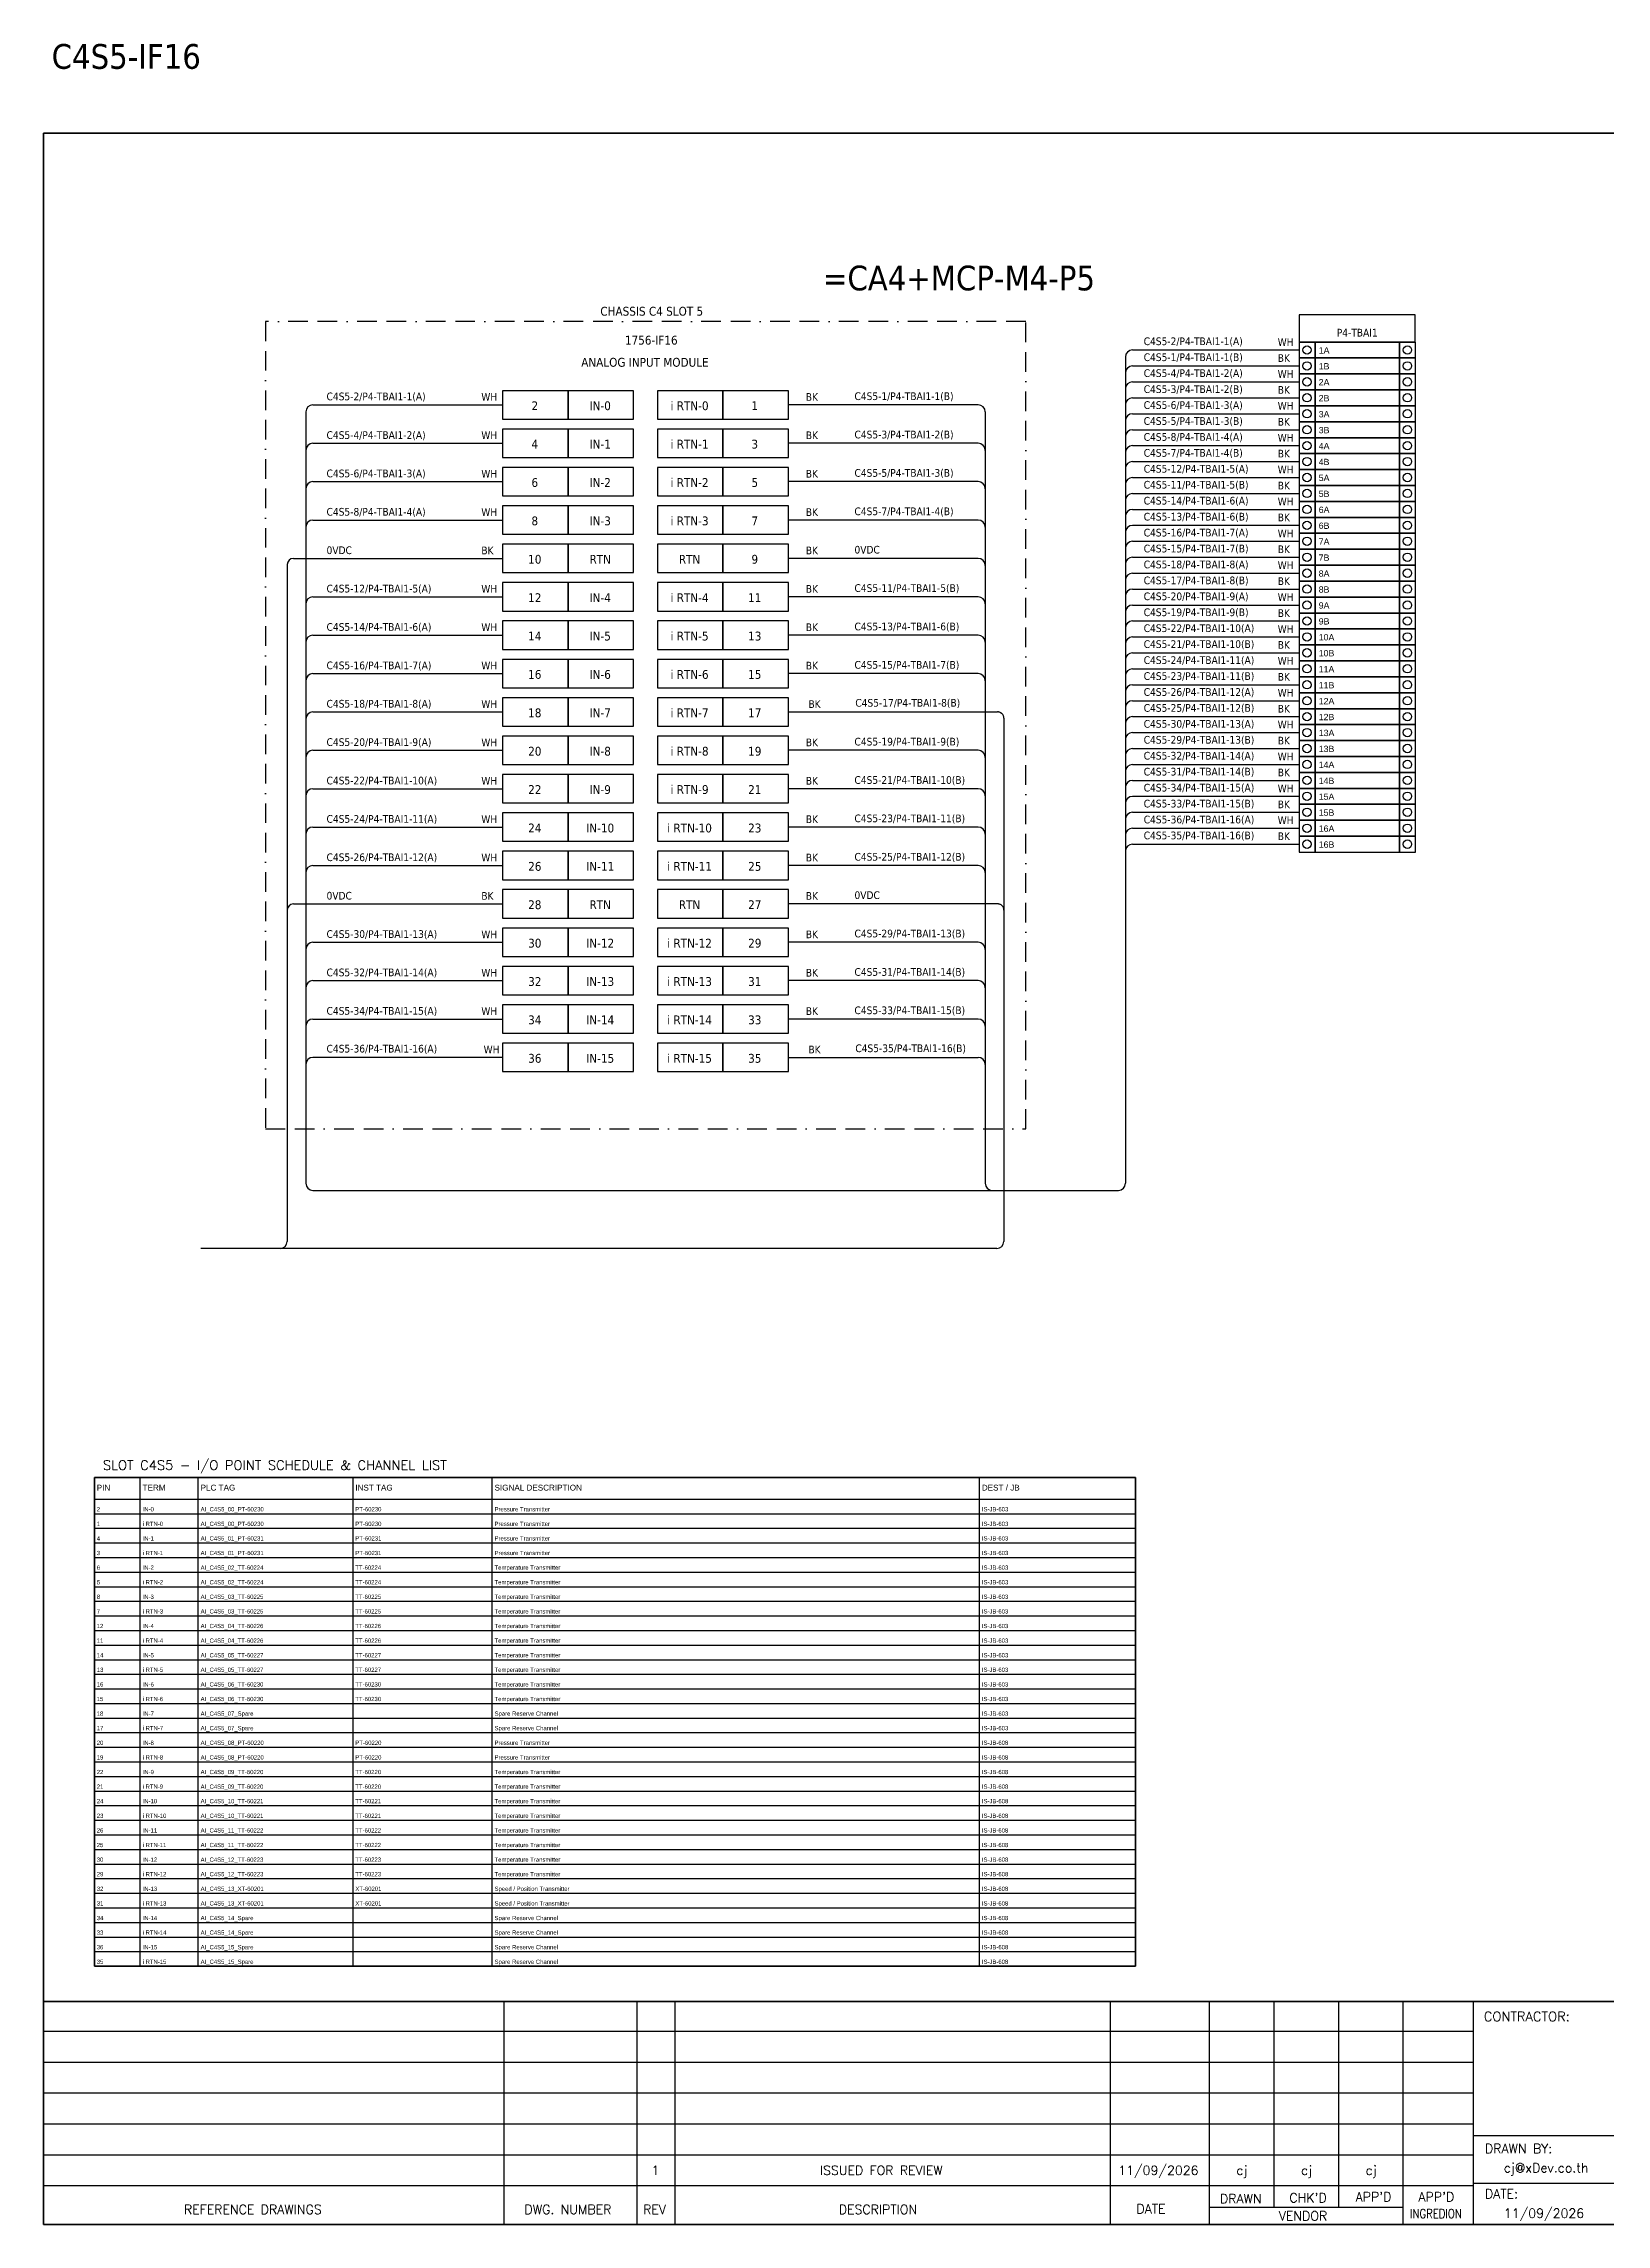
# Model space of a CAD drawing. Header units: millimetres. Extents: x 0 to 66793, y 0 to 2820.
# Drawn here: x 33546 to 35567, y 0 to 2820 of the extents above; entities that cross this region are included whole.
import ezdxf
from ezdxf.enums import TextEntityAlignment as Align

# ---------------------------------------------------------------- set-up
doc = ezdxf.new("R2010")
doc.units = ezdxf.units.MM
doc.linetypes.add('BORDERX2', pattern=[88.9, 25.4, -12.7, 25.4, -12.7, 0, -12.7])
for name, color, linetype in [('GT_1', 9, 'Continuous'), ('HELPPOINT', 7, 'Continuous'), ('MEMBER', 7, 'Continuous'), ('x01001-FrameArea', 2, 'BORDERX2')]:
    doc.layers.add(name, color=color, linetype=linetype)
doc.layers.add('IE-EQUIP', color=253, linetype='Continuous', lineweight=25)
doc.layers.add('IE-WIRE', color=7, linetype='Continuous', lineweight=25)
doc.styles.add('ROMANS', font='romans.shx', dxfattribs={"width": 0.85, "height": 25})
doc.styles.get("Standard").update_dxf_attribs({"font": 'arial.ttf'})
doc.styles.add('Tahoma', font='')
doc.styles.get('Tahoma').set_extended_font_data('Tahoma')

# ---------------------------------------------------------------- blocks, each defined once
blk = doc.blocks.new('xTermSingleLayer6')
at = {"color": 7, "ltscale": 25.4}
for points in [[(0, -537), (537, -537), (537, 0), (0, 0)], [(537, -537), (3378, -537), (3378, 0), (537, 0)], [(3378, -537), (3915, -537), (3915, 0), (3378, 0)]]:
    blk.add_lwpolyline(points, close=True, dxfattribs=at)
for centre in [(268, -268), (3647, -268)]:
    blk.add_circle(centre, 141, dxfattribs=at)
blk.add_attdef('TERMINAL_B', (661, -387), '', height=212)

msp = doc.modelspace()

# ---------------------------------------------------------------- linework, layer by layer
at = {"ltscale": 25.4}
for p, q in [((34954.1, 2403.1), (35169.5, 2403.1)), ((34754.6, 2352.7), (34509.3, 2352.7)), ((34954.1, 2361.9), (35169.5, 2361.9)), ((34954.1, 2320.6), (35169.5, 2320.6)), ((34754.6, 2303.1), (34509.3, 2303.1)), ((34954.1, 2279.4), (35169.5, 2279.4)), ((34754.6, 2253.5), (34509.3, 2253.5)), ((34954.1, 2238.2), (35169.5, 2238.2)), ((34754.6, 2203.8), (34509.3, 2203.8)), ((34954.1, 2197), (35169.5, 2197)), ((33869.3, 2154.2), (34139.8, 2154.2)), ((34754.6, 2154.2), (34509.3, 2154.2)), ((34954.1, 2155.7), (35169.5, 2155.7)), ((34754.6, 2104.6), (34509.3, 2104.6)), ((34954.1, 2114.5), (35169.5, 2114.5)), ((34954.1, 2073.3), (35169.5, 2073.3)), ((34754.6, 2055), (34509.3, 2055)), ((34954.1, 2032.1), (35169.5, 2032.1)), ((34754.6, 2005.3), (34509.3, 2005.3)), ((34954.1, 1990.8), (35169.5, 1990.8)), ((34509.3, 1955.7), (34779.8, 1955.7)), ((34954.1, 1949.6), (35169.5, 1949.6)), ((34754.6, 1906.1), (34509.3, 1906.1)), ((34954.1, 1908.4), (35169.5, 1908.4)), ((34954.1, 1867.2), (35169.5, 1867.2)), ((34754.6, 1856.4), (34509.3, 1856.4)), ((34754.6, 1806.8), (34509.3, 1806.8)), ((34954.1, 1825.9), (35169.5, 1825.9)), ((34954.1, 1784.7), (35169.5, 1784.7)), ((34754.6, 1757.2), (34509.3, 1757.2)), ((33869.3, 1707.5), (34139.8, 1707.5)), ((34779.8, 1707.5), (34509.3, 1707.5)), ((34754.6, 1657.9), (34509.3, 1657.9)), ((34754.6, 1608.3), (34509.3, 1608.3)), ((34754.6, 1558.6), (34509.3, 1558.6)), ((34509.3, 1509), (34754.6, 1509))]:
    msp.add_line(p, q, dxfattribs=at)
at = {"color": 7}
for p, q in [((33671.4, 333.8), (33671.4, 965.9)), ((33746.4, 333.8), (33746.4, 965.9)), ((33946.4, 333.8), (33946.4, 965.9)), ((34126.4, 333.8), (34126.4, 965.9)), ((34756.4, 333.8), (34756.4, 965.9)), ((33612.1, 937.9), (34957.9, 937.9))]:
    msp.add_line(p, q, dxfattribs=at)
at = {"color": 8}
for p, q in [((33612.1, 919), (34957.9, 919)), ((33612.1, 900.1), (34957.9, 900.1)), ((33612.1, 881.3), (34957.9, 881.3)), ((33612.1, 862.4), (34957.9, 862.4)), ((33612.1, 843.5), (34957.9, 843.5)), ((33612.1, 824.6), (34957.9, 824.6)), ((33612.1, 805.8), (34957.9, 805.8)), ((33612.1, 786.9), (34957.9, 786.9)), ((33612.1, 768), (34957.9, 768)), ((33612.1, 749.1), (34957.9, 749.1)), ((33612.1, 730.2), (34957.9, 730.2)), ((33612.1, 711.4), (34957.9, 711.4)), ((33612.1, 692.5), (34957.9, 692.5)), ((33612.1, 673.6), (34957.9, 673.6)), ((33612.1, 654.7), (34957.9, 654.7)), ((33612.1, 635.9), (34957.9, 635.9)), ((33612.1, 617), (34957.9, 617)), ((33612.1, 598.1), (34957.9, 598.1)), ((33612.1, 579.2), (34957.9, 579.2)), ((33612.1, 560.3), (34957.9, 560.3)), ((33612.1, 541.5), (34957.9, 541.5)), ((33612.1, 522.6), (34957.9, 522.6)), ((33612.1, 503.7), (34957.9, 503.7)), ((33612.1, 484.8), (34957.9, 484.8)), ((33612.1, 465.9), (34957.9, 465.9)), ((33612.1, 447.1), (34957.9, 447.1)), ((33612.1, 428.2), (34957.9, 428.2)), ((33612.1, 409.3), (34957.9, 409.3)), ((33612.1, 390.4), (34957.9, 390.4)), ((33612.1, 371.6), (34957.9, 371.6)), ((33612.1, 352.7), (34957.9, 352.7))]:
    msp.add_line(p, q, dxfattribs=at)
at = {"color": 4, "ltscale": 25.4}
msp.add_lwpolyline([(35169.5, 2434), (35319.8, 2434), (35319.8, 2469.2), (35169.5, 2469.2)], close=True, dxfattribs=at)
msp.add_lwpolyline([(33612.1, 965.9), (34957.9, 965.9), (34957.9, 333.8), (33612.1, 333.8)], close=True)
at = {"color": 7}
msp.add_lwpolyline([(33612.1, 333.8), (34957.9, 333.8), (34957.9, 965.9), (33612.1, 965.9), (33612.1, 333.8)], dxfattribs=at)
at = {"ltscale": 25.4}
for centre, radius, start, end in [((34954.1, 2393.9), 9.14, 90, 180), ((34754.6, 2343.6), 9.17, 0, 90), ((34954.1, 2352.7), 9.14, 90, 180), ((34954.1, 2311.5), 9.14, 90, 180), ((34754.6, 2293.9), 9.17, 0, 90), ((34954.1, 2270.3), 9.14, 90, 180), ((34754.6, 2244.3), 9.17, 0, 90), ((34954.1, 2229), 9.14, 90, 180), ((34754.6, 2194.7), 9.17, 0, 90), ((34954.1, 2187.8), 9.14, 90, 180), ((34754.6, 2145), 9.17, 0, 90), ((34954.1, 2146.6), 9.14, 90, 180), ((34754.6, 2095.4), 9.17, 0, 90), ((34954.1, 2105.4), 9.14, 90, 180), ((34954.1, 2064.2), 9.14, 90, 180), ((34754.6, 2045.8), 9.17, 0, 90), ((34954.1, 2022.9), 9.14, 90, 180), ((34754.6, 1996.1), 9.17, 0, 90), ((34954.1, 1981.7), 9.14, 90, 180), ((34954.1, 1940.5), 9.14, 90, 180), ((34754.6, 1896.9), 9.17, 0, 90), ((34954.1, 1899.3), 9.14, 90, 180), ((34954.1, 1858), 9.14, 90, 180), ((34754.6, 1847.2), 9.17, 0, 90), ((34754.6, 1797.6), 9.17, 0, 90), ((34954.1, 1816.8), 9.14, 90, 180), ((34954.1, 1775.6), 9.14, 90, 180), ((34754.6, 1748), 9.17, 0, 90), ((34754.6, 1648.7), 9.17, 0, 90), ((34754.6, 1599.1), 9.17, 0, 90), ((34754.6, 1549.4), 9.17, 0, 90), ((34754.6, 1499.8), 9.17, 0, 90)]:
    msp.add_arc(centre, radius, start, end, dxfattribs=at)
at = {"layer": 'GT_1', "color": 4}
for p, q in [((34141.8, 0), (34141.8, 288.2)), ((34313.7, 0), (34313.7, 288.2)), ((34362.9, 0), (34362.9, 288.2)), ((34925.5, 0), (34925.5, 288.2)), ((35053.8, 0), (35053.8, 288.2)), ((35137.4, 21.8), (35137.4, 288.2)), ((35220.9, 21.8), (35220.9, 288.2)), ((35304.2, 0), (35304.2, 288.2)), ((35395.2, 0), (35395.2, 288.2)), ((35395.2, 249.3), (33546.4, 249.3)), ((35395.2, 209.5), (33546.4, 209.5)), ((35395.2, 169.6), (33546.4, 169.6)), ((35395.2, 129.7), (33546.4, 129.7)), ((36182.2, 114.3), (35395.2, 114.3)), ((35395.2, 89.7), (33546.4, 89.7)), ((35395.1, 49.8), (33546.4, 49.8)), ((36182.2, 52.9), (35395.2, 52.9)), ((35304.2, 21.8), (35053.8, 21.8))]:
    msp.add_line(p, q, dxfattribs=at)
at = {"layer": 'HELPPOINT', "color": 4, "lineweight": 35}
for p, q in [((33546.4, 0), (33546.4, 2704.2)), ((33546.4, 2704.2), (37439.7, 2704.2)), ((33546.4, 0), (33546.4, 2704.2)), ((33546.4, 2704.2), (37439.7, 2704.2)), ((37439.7, 0), (33546.4, 0)), ((37439.7, 0), (33546.4, 0))]:
    msp.add_line(p, q, dxfattribs=at)
at = {"layer": 'IE-EQUIP', "linetype": 'Continuous', "ltscale": 25.4}
for points in [[(34139.8, 2334.4), (34224.5, 2334.4), (34224.5, 2371.1), (34139.8, 2371.1)], [(34224.5, 2334.4), (34309.1, 2334.4), (34309.1, 2371.1), (34224.5, 2371.1)], [(34340, 2334.4), (34424.6, 2334.4), (34424.6, 2371.1), (34340, 2371.1)], [(34424.6, 2334.4), (34509.3, 2334.4), (34509.3, 2371.1), (34424.6, 2371.1)], [(34139.8, 2284.8), (34224.5, 2284.8), (34224.5, 2321.5), (34139.8, 2321.5)], [(34224.5, 2284.8), (34309.1, 2284.8), (34309.1, 2321.5), (34224.5, 2321.5)], [(34340, 2284.8), (34424.6, 2284.8), (34424.6, 2321.5), (34340, 2321.5)], [(34424.6, 2284.8), (34509.3, 2284.8), (34509.3, 2321.5), (34424.6, 2321.5)], [(34139.8, 2235.1), (34224.5, 2235.1), (34224.5, 2271.8), (34139.8, 2271.8)], [(34224.5, 2235.1), (34309.1, 2235.1), (34309.1, 2271.8), (34224.5, 2271.8)], [(34340, 2235.1), (34424.6, 2235.1), (34424.6, 2271.8), (34340, 2271.8)], [(34424.6, 2235.1), (34509.3, 2235.1), (34509.3, 2271.8), (34424.6, 2271.8)], [(34139.8, 2185.5), (34224.5, 2185.5), (34224.5, 2222.2), (34139.8, 2222.2)], [(34224.5, 2185.5), (34309.1, 2185.5), (34309.1, 2222.2), (34224.5, 2222.2)], [(34340, 2185.5), (34424.6, 2185.5), (34424.6, 2222.2), (34340, 2222.2)], [(34424.6, 2185.5), (34509.3, 2185.5), (34509.3, 2222.2), (34424.6, 2222.2)], [(34139.8, 2135.9), (34224.5, 2135.9), (34224.5, 2172.6), (34139.8, 2172.6)], [(34224.5, 2135.9), (34309.1, 2135.9), (34309.1, 2172.6), (34224.5, 2172.6)], [(34340, 2135.9), (34424.6, 2135.9), (34424.6, 2172.6), (34340, 2172.6)], [(34424.6, 2135.9), (34509.3, 2135.9), (34509.3, 2172.6), (34424.6, 2172.6)], [(34139.8, 2086.2), (34224.5, 2086.2), (34224.5, 2122.9), (34139.8, 2122.9)], [(34224.5, 2086.2), (34309.1, 2086.2), (34309.1, 2122.9), (34224.5, 2122.9)], [(34340, 2086.2), (34424.6, 2086.2), (34424.6, 2122.9), (34340, 2122.9)], [(34424.6, 2086.2), (34509.3, 2086.2), (34509.3, 2122.9), (34424.6, 2122.9)], [(34139.8, 2036.6), (34224.5, 2036.6), (34224.5, 2073.3), (34139.8, 2073.3)], [(34224.5, 2036.6), (34309.1, 2036.6), (34309.1, 2073.3), (34224.5, 2073.3)], [(34340, 2036.6), (34424.6, 2036.6), (34424.6, 2073.3), (34340, 2073.3)], [(34424.6, 2036.6), (34509.3, 2036.6), (34509.3, 2073.3), (34424.6, 2073.3)], [(34139.8, 1987), (34224.5, 1987), (34224.5, 2023.7), (34139.8, 2023.7)], [(34224.5, 1987), (34309.1, 1987), (34309.1, 2023.7), (34224.5, 2023.7)], [(34340, 1987), (34424.6, 1987), (34424.6, 2023.7), (34340, 2023.7)], [(34424.6, 1987), (34509.3, 1987), (34509.3, 2023.7), (34424.6, 2023.7)], [(34139.8, 1937.3), (34224.5, 1937.3), (34224.5, 1974), (34139.8, 1974)], [(34224.5, 1937.3), (34309.1, 1937.3), (34309.1, 1974), (34224.5, 1974)], [(34340, 1937.3), (34424.6, 1937.3), (34424.6, 1974), (34340, 1974)], [(34424.6, 1937.3), (34509.3, 1937.3), (34509.3, 1974), (34424.6, 1974)], [(34139.8, 1887.7), (34224.5, 1887.7), (34224.5, 1924.4), (34139.8, 1924.4)], [(34224.5, 1887.7), (34309.1, 1887.7), (34309.1, 1924.4), (34224.5, 1924.4)], [(34340, 1887.7), (34424.6, 1887.7), (34424.6, 1924.4), (34340, 1924.4)], [(34424.6, 1887.7), (34509.3, 1887.7), (34509.3, 1924.4), (34424.6, 1924.4)], [(34139.8, 1838.1), (34224.5, 1838.1), (34224.5, 1874.8), (34139.8, 1874.8)], [(34224.5, 1838.1), (34309.1, 1838.1), (34309.1, 1874.8), (34224.5, 1874.8)], [(34340, 1838.1), (34424.6, 1838.1), (34424.6, 1874.8), (34340, 1874.8)], [(34424.6, 1838.1), (34509.3, 1838.1), (34509.3, 1874.8), (34424.6, 1874.8)], [(34139.8, 1788.4), (34224.5, 1788.4), (34224.5, 1825.1), (34139.8, 1825.1)], [(34224.5, 1788.4), (34309.1, 1788.4), (34309.1, 1825.1), (34224.5, 1825.1)], [(34340, 1788.4), (34424.6, 1788.4), (34424.6, 1825.1), (34340, 1825.1)], [(34424.6, 1788.4), (34509.3, 1788.4), (34509.3, 1825.1), (34424.6, 1825.1)], [(34139.8, 1738.8), (34224.5, 1738.8), (34224.5, 1775.5), (34139.8, 1775.5)], [(34224.5, 1738.8), (34309.1, 1738.8), (34309.1, 1775.5), (34224.5, 1775.5)], [(34340, 1738.8), (34424.6, 1738.8), (34424.6, 1775.5), (34340, 1775.5)], [(34424.6, 1738.8), (34509.3, 1738.8), (34509.3, 1775.5), (34424.6, 1775.5)], [(34139.8, 1689.2), (34224.5, 1689.2), (34224.5, 1725.9), (34139.8, 1725.9)], [(34224.5, 1689.2), (34309.1, 1689.2), (34309.1, 1725.9), (34224.5, 1725.9)], [(34340, 1689.2), (34424.6, 1689.2), (34424.6, 1725.9), (34340, 1725.9)], [(34424.6, 1689.2), (34509.3, 1689.2), (34509.3, 1725.9), (34424.6, 1725.9)], [(34139.8, 1639.5), (34224.5, 1639.5), (34224.5, 1676.2), (34139.8, 1676.2)], [(34224.5, 1639.5), (34309.1, 1639.5), (34309.1, 1676.2), (34224.5, 1676.2)], [(34340, 1639.5), (34424.6, 1639.5), (34424.6, 1676.2), (34340, 1676.2)], [(34424.6, 1639.5), (34509.3, 1639.5), (34509.3, 1676.2), (34424.6, 1676.2)], [(34139.8, 1589.9), (34224.5, 1589.9), (34224.5, 1626.6), (34139.8, 1626.6)], [(34224.5, 1589.9), (34309.1, 1589.9), (34309.1, 1626.6), (34224.5, 1626.6)], [(34340, 1589.9), (34424.6, 1589.9), (34424.6, 1626.6), (34340, 1626.6)], [(34424.6, 1589.9), (34509.3, 1589.9), (34509.3, 1626.6), (34424.6, 1626.6)], [(34139.8, 1540.3), (34224.5, 1540.3), (34224.5, 1577), (34139.8, 1577)], [(34224.5, 1540.3), (34309.1, 1540.3), (34309.1, 1577), (34224.5, 1577)], [(34340, 1540.3), (34424.6, 1540.3), (34424.6, 1577), (34340, 1577)], [(34424.6, 1540.3), (34509.3, 1540.3), (34509.3, 1577), (34424.6, 1577)], [(34139.8, 1490.6), (34224.5, 1490.6), (34224.5, 1527.3), (34139.8, 1527.3)], [(34224.5, 1490.6), (34309.1, 1490.6), (34309.1, 1527.3), (34224.5, 1527.3)], [(34340, 1490.6), (34424.6, 1490.6), (34424.6, 1527.3), (34340, 1527.3)], [(34424.6, 1490.6), (34509.3, 1490.6), (34509.3, 1527.3), (34424.6, 1527.3)]]:
    msp.add_lwpolyline(points, close=True, dxfattribs=at)
at = {"layer": 'IE-WIRE', "color": 4, "ltscale": 25.4}
for p, q in [((34945, 2414.6), (34945, 1346.2)), ((34954.1, 2423.7), (35169.5, 2423.7)), ((34954.1, 2382.5), (35169.5, 2382.5)), ((33885.4, 2343.6), (33885.4, 1346.2)), ((33894.6, 2352.7), (34139.8, 2352.7)), ((34763.7, 2343.6), (34763.7, 1346.2)), ((34954.1, 2341.2), (35169.5, 2341.2)), ((33894.6, 2303.1), (34139.8, 2303.1)), ((34954.1, 2300), (35169.5, 2300)), ((34954.1, 2258.8), (35169.5, 2258.8)), ((33894.6, 2253.5), (34139.8, 2253.5)), ((33894.6, 2203.8), (34139.8, 2203.8)), ((34954.1, 2217.6), (35169.5, 2217.6)), ((34954.1, 2176.3), (35169.5, 2176.3)), ((34954.1, 2135.1), (35169.5, 2135.1)), ((33894.6, 2104.6), (34139.8, 2104.6)), ((34954.1, 2093.9), (35169.5, 2093.9)), ((33894.6, 2055), (34139.8, 2055)), ((34954.1, 2052.7), (35169.5, 2052.7)), ((33894.6, 2005.3), (34139.8, 2005.3)), ((34954.1, 2011.5), (35169.5, 2011.5)), ((33894.6, 1955.7), (34139.8, 1955.7)), ((34954.1, 1970.2), (35169.5, 1970.2)), ((34954.1, 1929), (35169.5, 1929)), ((33894.6, 1906.1), (34139.8, 1906.1)), ((34954.1, 1887.8), (35169.5, 1887.8)), ((33894.6, 1856.4), (34139.8, 1856.4)), ((34954.1, 1846.6), (35169.5, 1846.6)), ((33894.6, 1806.8), (34139.8, 1806.8)), ((34954.1, 1805.3), (35169.5, 1805.3)), ((33894.6, 1757.2), (34139.8, 1757.2)), ((33894.6, 1657.9), (34139.8, 1657.9)), ((33894.6, 1608.3), (34139.8, 1608.3)), ((33894.6, 1558.6), (34139.8, 1558.6)), ((34139.8, 1509), (33894.6, 1509))]:
    msp.add_line(p, q, dxfattribs=at)
at = {"layer": 'IE-WIRE', "color": 7, "ltscale": 25.4}
for p, q in [((33861.3, 2146.2), (33861.3, 1270.9)), ((34787.8, 1947.7), (34787.8, 1270.9)), ((34778.9, 1262), (33749.8, 1262))]:
    msp.add_line(p, q, dxfattribs=at)
at = {"layer": 'IE-WIRE', "color": 4}
msp.add_line((33894.5, 1337), (34935.9, 1337), dxfattribs=at)
at = {"layer": 'IE-WIRE', "color": 4, "ltscale": 25.4}
for centre, radius in [((34954.1, 2414.6), 9.14), ((34954.1, 2373.3), 9.14), ((33894.6, 2343.6), 9.17), ((34954.1, 2332.1), 9.14), ((33894.6, 2293.9), 9.17), ((34954.1, 2290.9), 9.14), ((34954.1, 2249.7), 9.14), ((33894.6, 2244.3), 9.17), ((33894.6, 2194.7), 9.17), ((34954.1, 2208.4), 9.14), ((34954.1, 2167.2), 9.14), ((34954.1, 2126), 9.14), ((33894.6, 2095.4), 9.17), ((34954.1, 2084.8), 9.14), ((33894.6, 2045.8), 9.17), ((34954.1, 2043.5), 9.14), ((33894.6, 1996.1), 9.17), ((34954.1, 2002.3), 9.14), ((33894.6, 1946.5), 9.17), ((34954.1, 1961.1), 9.14), ((34954.1, 1919.9), 9.14), ((33894.6, 1896.9), 9.17), ((34954.1, 1878.6), 9.14), ((33894.6, 1847.2), 9.17), ((34954.1, 1837.4), 9.14), ((33894.6, 1797.6), 9.17), ((34954.1, 1796.2), 9.14), ((33894.6, 1748), 9.17), ((33894.6, 1648.7), 9.17), ((33894.6, 1599.1), 9.17), ((33894.6, 1549.4), 9.17), ((33894.6, 1499.8), 9.17)]:
    msp.add_arc(centre, radius, 90, 180, dxfattribs=at)
at = {"layer": 'IE-WIRE', "ltscale": 25.4}
for centre in [(33869.3, 2146.2), (33869.3, 1699.5)]:
    msp.add_arc(centre, 8, 90, 180, dxfattribs=at)
at = {"layer": 'IE-WIRE', "color": 4}
for centre, start, end in [((33894.5, 1346.2), 180, 270), ((34772.9, 1346.2), 180, 270), ((34935.9, 1346.2), 270, 0)]:
    msp.add_arc(centre, 9.14, start, end, dxfattribs=at)
at = {"layer": 'IE-WIRE', "color": 7, "ltscale": 25.4}
for centre in [(33852.3, 1270.9), (34778.9, 1270.9), (34778.9, 1270.9)]:
    msp.add_arc(centre, 8.96, 270, 0, dxfattribs=at)
at = {"layer": 'MEMBER', "color": 4, "lineweight": 35}
msp.add_line((33546.4, 288.2), (37439.7, 288.2), dxfattribs=at)
msp.add_line((33546.4, 288.2), (37439.7, 288.2), dxfattribs=at)
at = {"layer": 'x01001-FrameArea'}
msp.add_lwpolyline([(33833.1, 1416.6), (34816.1, 1416.6), (34816.1, 2460.5), (33833.1, 2460.5)], close=True, dxfattribs=at)
at = {"layer": 'x01001-FrameArea', "ltscale": 25.4}
for centre in [(34779.8, 1947.7), (34779.8, 1699.5)]:
    msp.add_arc(centre, 8, 360, 90, dxfattribs=at)

# ---------------------------------------------------------------- block references
at = {"xscale": 0.0384, "yscale": 0.0384, "zscale": 0.0384}
for p, values in [((35169.5, 2434), {'TERMINAL_B': '1A'}), ((35169.5, 2413.4), {'TERMINAL_B': '1B'}), ((35169.5, 2392.8), {'TERMINAL_B': '2A'}), ((35169.5, 2372.2), {'TERMINAL_B': '2B'}), ((35169.5, 2351.5), {'TERMINAL_B': '3A'}), ((35169.5, 2330.9), {'TERMINAL_B': '3B'}), ((35169.5, 2310.3), {'TERMINAL_B': '4A'}), ((35169.5, 2289.7), {'TERMINAL_B': '4B'}), ((35169.5, 2269.1), {'TERMINAL_B': '5A'}), ((35169.5, 2248.5), {'TERMINAL_B': '5B'}), ((35169.5, 2227.9), {'TERMINAL_B': '6A'}), ((35169.5, 2207.3), {'TERMINAL_B': '6B'}), ((35169.5, 2186.7), {'TERMINAL_B': '7A'}), ((35169.5, 2166), {'TERMINAL_B': '7B'}), ((35169.5, 2145.4), {'TERMINAL_B': '8A'}), ((35169.5, 2124.8), {'TERMINAL_B': '8B'}), ((35169.5, 2104.2), {'TERMINAL_B': '9A'}), ((35169.5, 2083.6), {'TERMINAL_B': '9B'}), ((35169.5, 2063), {'TERMINAL_B': '10A'}), ((35169.5, 2042.4), {'TERMINAL_B': '10B'}), ((35169.5, 2021.8), {'TERMINAL_B': '11A'}), ((35169.5, 2001.1), {'TERMINAL_B': '11B'}), ((35169.5, 1980.5), {'TERMINAL_B': '12A'}), ((35169.5, 1959.9), {'TERMINAL_B': '12B'}), ((35169.5, 1939.3), {'TERMINAL_B': '13A'}), ((35169.5, 1918.7), {'TERMINAL_B': '13B'}), ((35169.5, 1898.1), {'TERMINAL_B': '14A'}), ((35169.5, 1877.5), {'TERMINAL_B': '14B'}), ((35169.5, 1856.9), {'TERMINAL_B': '15A'}), ((35169.5, 1836.3), {'TERMINAL_B': '15B'}), ((35169.5, 1815.6), {'TERMINAL_B': '16A'}), ((35169.5, 1795), {'TERMINAL_B': '16B'})]:
    msp.add_blockref('xTermSingleLayer6', p, dxfattribs=at).add_auto_attribs(values)

# ---------------------------------------------------------------- texts
at = {"color": 2, "style": 'Tahoma'}
msp.add_text('C4S5-IF16', height=32, dxfattribs=at).set_placement((33556.8, 2787.3))
for s, height, p in [('=CA4+MCP-M4-P5', 32, (34729.8, 2516.8)), ('CHASSIS C4 SLOT 5', 11.441, (34332.6, 2473.8)), ('1756-IF16', 11.44, (34332, 2436.4)), ('ANALOG INPUT MODULE', 11.441, (34323.8, 2407.8)), ('2', 11.4, (34181.4, 2351.6)), ('IN-0', 11.44, (34266, 2351.6)), ('i RTN-0', 11.44, (34381.5, 2351.6)), ('1', 11.4, (34465.8, 2351.6)), ('4', 11.4, (34181.4, 2302)), ('IN-1', 11.44, (34266, 2302)), ('i RTN-1', 11.44, (34381.5, 2302)), ('3', 11.4, (34465.8, 2302)), ('6', 11.4, (34181.4, 2252.3)), ('IN-2', 11.44, (34266, 2252.3)), ('i RTN-2', 11.44, (34381.5, 2252.3)), ('5', 11.4, (34465.8, 2252.3)), ('8', 11.4, (34181.4, 2202.7)), ('IN-3', 11.44, (34266, 2202.7)), ('i RTN-3', 11.44, (34381.5, 2202.7)), ('7', 11.4, (34465.8, 2202.7)), ('10', 11.44, (34181.4, 2153.1)), ('RTN', 11.44, (34266, 2153.1)), ('RTN', 11.44, (34381.5, 2153.1)), ('9', 11.4, (34465.8, 2153.1)), ('12', 11.44, (34181.4, 2103.4)), ('IN-4', 11.44, (34266, 2103.4)), ('i RTN-4', 11.44, (34381.5, 2103.4)), ('11', 11.44, (34465.8, 2103.4)), ('14', 11.44, (34181.4, 2053.8)), ('IN-5', 11.44, (34266, 2053.8)), ('i RTN-5', 11.44, (34381.5, 2053.8)), ('13', 11.44, (34465.8, 2053.8)), ('16', 11.44, (34181.4, 2004.2)), ('IN-6', 11.44, (34266, 2004.2)), ('i RTN-6', 11.44, (34381.5, 2004.2)), ('15', 11.44, (34465.8, 2004.2)), ('18', 11.44, (34181.4, 1954.5)), ('IN-7', 11.44, (34266, 1954.5)), ('i RTN-7', 11.44, (34381.5, 1954.5)), ('17', 11.44, (34465.8, 1954.5)), ('20', 11.44, (34181.4, 1904.9)), ('IN-8', 11.44, (34266, 1904.9)), ('i RTN-8', 11.44, (34381.5, 1904.9)), ('19', 11.44, (34465.8, 1904.9)), ('22', 11.44, (34181.4, 1855.3)), ('IN-9', 11.44, (34266, 1855.3)), ('i RTN-9', 11.44, (34381.5, 1855.3)), ('21', 11.44, (34465.8, 1855.3)), ('24', 11.44, (34181.4, 1805.6)), ('IN-10', 11.44, (34266, 1805.6)), ('i RTN-10', 11.44, (34381.5, 1805.6)), ('23', 11.44, (34465.8, 1805.6)), ('26', 11.44, (34181.4, 1756)), ('IN-11', 11.44, (34266, 1756)), ('i RTN-11', 11.44, (34381.5, 1756)), ('25', 11.44, (34465.8, 1756)), ('28', 11.44, (34181.4, 1706.4)), ('RTN', 11.44, (34266, 1706.4)), ('RTN', 11.44, (34381.5, 1706.4)), ('27', 11.44, (34465.8, 1706.4)), ('30', 11.44, (34181.4, 1656.7)), ('IN-12', 11.44, (34266, 1656.7)), ('i RTN-12', 11.44, (34381.5, 1656.7)), ('29', 11.44, (34465.8, 1656.7)), ('32', 11.44, (34181.4, 1607.1)), ('IN-13', 11.44, (34266, 1607.1)), ('i RTN-13', 11.44, (34381.5, 1607.1)), ('31', 11.44, (34465.8, 1607.1)), ('34', 11.44, (34181.4, 1557.5)), ('IN-14', 11.44, (34266, 1557.5)), ('i RTN-14', 11.44, (34381.5, 1557.5)), ('33', 11.44, (34465.8, 1557.5)), ('36', 11.44, (34181.4, 1507.8)), ('IN-15', 11.44, (34266, 1507.8)), ('i RTN-15', 11.44, (34381.5, 1507.8)), ('35', 11.44, (34465.8, 1507.8))]:
    msp.add_text(s, height=height, dxfattribs=at).set_placement(p, align=Align.MIDDLE_CENTER)
at = {"color": 4, "style": 'Tahoma'}
for s, height, p in [('C4S5-2/P4-TBAI1-1(A)', 9.949, (34968.6, 2430)), ('WH', 9.95, (35141.9, 2428.9)), ('C4S5-4/P4-TBAI1-2(A)', 9.949, (34968.6, 2388.8)), ('WH', 9.95, (35141.9, 2387.7)), ('C4S5-2/P4-TBAI1-1(A)', 9.949, (33912.2, 2358.7)), ('WH', 9.95, (34112.3, 2358)), ('C4S5-6/P4-TBAI1-3(A)', 9.949, (34968.6, 2347.5)), ('WH', 9.95, (35141.9, 2346.5)), ('C4S5-4/P4-TBAI1-2(A)', 9.949, (33912.2, 2308.7)), ('WH', 9.95, (34112.3, 2308.4)), ('C4S5-8/P4-TBAI1-4(A)', 9.949, (34968.6, 2306.3)), ('WH', 9.95, (35141.9, 2305.3)), ('C4S5-6/P4-TBAI1-3(A)', 9.949, (33912.2, 2259.1)), ('WH', 9.95, (34112.3, 2258.7)), ('C4S5-12/P4-TBAI1-5(A)', 9.949, (34968.6, 2265.1)), ('WH', 9.95, (35141.9, 2264.1)), ('C4S5-14/P4-TBAI1-6(A)', 9.949, (34968.6, 2223.9)), ('WH', 9.95, (35141.9, 2222.8)), ('C4S5-8/P4-TBAI1-4(A)', 9.949, (33912.2, 2209.5)), ('WH', 9.95, (34112.3, 2209.1)), ('C4S5-16/P4-TBAI1-7(A)', 9.949, (34968.6, 2182.6)), ('WH', 9.95, (35141.9, 2181.6)), ('C4S5-18/P4-TBAI1-8(A)', 9.949, (34968.6, 2141.4)), ('WH', 9.95, (35141.9, 2140.4)), ('C4S5-12/P4-TBAI1-5(A)', 9.949, (33912.2, 2110.2)), ('WH', 9.95, (34112.3, 2109.8)), ('C4S5-20/P4-TBAI1-9(A)', 9.949, (34968.6, 2100.2)), ('WH', 9.95, (35141.9, 2099.2)), ('C4S5-14/P4-TBAI1-6(A)', 9.949, (33912.2, 2060.6)), ('WH', 9.95, (34112.3, 2060.2)), ('C4S5-22/P4-TBAI1-10(A)', 9.949, (34968.6, 2059)), ('WH', 9.95, (35141.9, 2057.9)), ('C4S5-16/P4-TBAI1-7(A)', 9.949, (33912.2, 2010.9)), ('WH', 9.95, (34112.3, 2010.6)), ('C4S5-24/P4-TBAI1-11(A)', 9.949, (34968.6, 2017.7)), ('WH', 9.95, (35141.9, 2016.7)), ('C4S5-26/P4-TBAI1-12(A)', 9.949, (34968.6, 1976.5)), ('WH', 9.95, (35141.9, 1975.5)), ('C4S5-18/P4-TBAI1-8(A)', 9.949, (33912.2, 1961.3)), ('WH', 9.95, (34112.3, 1960.9)), ('C4S5-20/P4-TBAI1-9(A)', 9.949, (33912.2, 1911.7)), ('WH', 9.95, (34112.3, 1911.3)), ('C4S5-30/P4-TBAI1-13(A)', 9.949, (34968.6, 1935.3)), ('WH', 9.95, (35141.9, 1934.3)), ('C4S5-32/P4-TBAI1-14(A)', 9.949, (34968.6, 1894.1)), ('WH', 9.95, (35141.9, 1893)), ('C4S5-22/P4-TBAI1-10(A)', 9.949, (33912.2, 1862)), ('WH', 9.95, (34112.3, 1861.7)), ('C4S5-34/P4-TBAI1-15(A)', 9.949, (34968.6, 1852.8)), ('WH', 9.95, (35141.9, 1851.8)), ('C4S5-24/P4-TBAI1-11(A)', 9.949, (33912.2, 1812.4)), ('WH', 9.95, (34112.3, 1812)), ('C4S5-36/P4-TBAI1-16(A)', 9.949, (34968.6, 1811.6)), ('WH', 9.95, (35141.9, 1810.6)), ('C4S5-26/P4-TBAI1-12(A)', 9.949, (33912.2, 1762.8)), ('WH', 9.95, (34112.3, 1762.4)), ('C4S5-30/P4-TBAI1-13(A)', 9.949, (33912.2, 1663.5)), ('WH', 9.95, (34112.3, 1663.1)), ('C4S5-32/P4-TBAI1-14(A)', 9.949, (33912.2, 1613.9)), ('WH', 9.95, (34112.3, 1613.5)), ('C4S5-34/P4-TBAI1-15(A)', 9.949, (33912.2, 1564.2)), ('WH', 9.95, (34112.3, 1563.9)), ('C4S5-36/P4-TBAI1-16(A)', 9.949, (33912.2, 1515.3)), ('WH', 9.95, (34115.3, 1514.2))]:
    msp.add_text(s, height=height, dxfattribs=at).set_placement(p)
msp.add_text('P4-TBAI1', height=9.95, dxfattribs=at).set_placement((35244.7, 2446.1), align=Align.MIDDLE_CENTER)
at = {"style": 'Tahoma'}
for s, height, p in [('C4S5-1/P4-TBAI1-1(B)', 9.949, (34968.6, 2409.4)), ('BK', 9.95, (35141.9, 2408.3)), ('C4S5-1/P4-TBAI1-1(B)', 9.949, (34594.7, 2359)), ('C4S5-3/P4-TBAI1-2(B)', 9.949, (34968.6, 2368.1)), ('BK', 9.95, (35141.9, 2367.1)), ('BK', 9.95, (34531.8, 2358)), ('BK', 9.95, (34531.8, 2308.4)), ('C4S5-3/P4-TBAI1-2(B)', 9.949, (34594.7, 2309.4)), ('C4S5-5/P4-TBAI1-3(B)', 9.949, (34968.6, 2326.9)), ('BK', 9.95, (35141.9, 2325.9)), ('C4S5-7/P4-TBAI1-4(B)', 9.949, (34968.6, 2285.7)), ('BK', 9.95, (35141.9, 2284.7)), ('BK', 9.95, (34531.8, 2258.7)), ('C4S5-5/P4-TBAI1-3(B)', 9.949, (34594.7, 2259.8)), ('C4S5-11/P4-TBAI1-5(B)', 9.949, (34968.6, 2244.5)), ('BK', 9.95, (35141.9, 2243.4)), ('BK', 9.95, (34531.8, 2209.1)), ('C4S5-7/P4-TBAI1-4(B)', 9.949, (34594.7, 2210.1)), ('C4S5-13/P4-TBAI1-6(B)', 9.949, (34968.6, 2203.2)), ('BK', 9.95, (35141.9, 2202.2)), ('C4S5-15/P4-TBAI1-7(B)', 9.949, (34968.6, 2162)), ('0VDC', 9.95, (33912.2, 2159.8)), ('BK', 9.95, (34112.3, 2159.5)), ('BK', 9.95, (34531.8, 2159.5)), ('0VDC', 9.95, (34594.7, 2160.5)), ('BK', 9.95, (35141.9, 2161)), ('BK', 9.95, (34531.8, 2109.8)), ('C4S5-11/P4-TBAI1-5(B)', 9.949, (34594.7, 2110.9)), ('C4S5-17/P4-TBAI1-8(B)', 9.949, (34968.6, 2120.8)), ('BK', 9.95, (35141.9, 2119.8)), ('C4S5-19/P4-TBAI1-9(B)', 9.949, (34968.6, 2079.6)), ('BK', 9.95, (35141.9, 2078.5)), ('BK', 9.95, (34531.8, 2060.2)), ('C4S5-13/P4-TBAI1-6(B)', 9.949, (34594.7, 2061.2)), ('C4S5-21/P4-TBAI1-10(B)', 9.949, (34968.6, 2038.4)), ('BK', 9.95, (35141.9, 2037.3)), ('BK', 9.95, (34531.8, 2010.6)), ('C4S5-15/P4-TBAI1-7(B)', 9.949, (34594.7, 2011.6)), ('C4S5-23/P4-TBAI1-11(B)', 9.949, (34968.6, 1997.1)), ('BK', 9.95, (35141.9, 1996.1)), ('BK', 9.95, (34535.2, 1960.9)), ('C4S5-17/P4-TBAI1-8(B)', 9.949, (34595.8, 1962.5)), ('C4S5-25/P4-TBAI1-12(B)', 9.949, (34968.6, 1955.9)), ('BK', 9.95, (35141.9, 1954.9)), ('BK', 9.95, (34531.8, 1911.3)), ('C4S5-19/P4-TBAI1-9(B)', 9.949, (34594.7, 1912.3)), ('C4S5-29/P4-TBAI1-13(B)', 9.949, (34968.6, 1914.7)), ('BK', 9.95, (35141.9, 1913.6)), ('BK', 9.95, (34531.8, 1861.7)), ('C4S5-21/P4-TBAI1-10(B)', 9.949, (34594.7, 1862.7)), ('C4S5-31/P4-TBAI1-14(B)', 9.949, (34968.6, 1873.5)), ('BK', 9.95, (35141.9, 1872.4)), ('C4S5-33/P4-TBAI1-15(B)', 9.949, (34968.6, 1832.2)), ('BK', 9.95, (35141.9, 1831.2)), ('BK', 9.95, (34531.8, 1812)), ('C4S5-23/P4-TBAI1-11(B)', 9.949, (34594.7, 1813.1)), ('C4S5-35/P4-TBAI1-16(B)', 9.949, (34968.6, 1791)), ('BK', 9.95, (35141.9, 1790)), ('BK', 9.95, (34531.8, 1762.4)), ('C4S5-25/P4-TBAI1-12(B)', 9.949, (34594.7, 1763.4)), ('0VDC', 9.95, (33912.2, 1713.1)), ('BK', 9.95, (34112.3, 1712.8)), ('BK', 9.95, (34531.8, 1712.8)), ('0VDC', 9.95, (34594.7, 1713.8)), ('BK', 9.95, (34531.8, 1663.1)), ('C4S5-29/P4-TBAI1-13(B)', 9.949, (34594.7, 1664.2)), ('BK', 9.95, (34531.8, 1613.5)), ('C4S5-31/P4-TBAI1-14(B)', 9.949, (34594.7, 1614.5)), ('BK', 9.95, (34531.8, 1563.9)), ('C4S5-33/P4-TBAI1-15(B)', 9.949, (34594.7, 1564.9)), ('BK', 9.95, (34535.2, 1514.2)), ('C4S5-35/P4-TBAI1-16(B)', 9.949, (34595.8, 1515.8))]:
    msp.add_text(s, height=height, dxfattribs=at).set_placement(p)
at = {"color": 3}
for s, p in [('PIN', (33615.1, 948.9)), ('TERM', (33674.4, 948.9)), ('PLC TAG', (33749.4, 948.9)), ('INST TAG', (33949.4, 948.9)), ('SIGNAL DESCRIPTION', (34129.4, 948.9)), ('DEST / JB', (34759.4, 948.9))]:
    msp.add_text(s, height=7.5, dxfattribs=at).set_placement(p)
at = {"color": 7}
for s, p in [('2', (33615.1, 922)), ('1', (33615.1, 903.1)), ('i RTN-0', (33674.4, 903.1)), ('IN-0', (33674.4, 922)), ('AI_C4S5_00_PT-60230', (33749.4, 922)), ('AI_C4S5_00_PT-60230', (33749.4, 903.1)), ('PT-60230', (33949.4, 922)), ('PT-60230', (33949.4, 903.1)), ('Pressure Transmitter', (34129.4, 922)), ('Pressure Transmitter', (34129.4, 903.1)), ('IS-JB-603', (34759.4, 922)), ('IS-JB-603', (34759.4, 903.1)), ('4', (33615.1, 884.3)), ('IN-1', (33674.4, 884.3)), ('AI_C4S5_01_PT-60231', (33749.4, 884.3)), ('PT-60231', (33949.4, 884.3)), ('Pressure Transmitter', (34129.4, 884.3)), ('IS-JB-603', (34759.4, 884.3)), ('3', (33615.1, 865.4)), ('6', (33615.1, 846.5)), ('i RTN-1', (33674.4, 865.4)), ('IN-2', (33674.4, 846.5)), ('AI_C4S5_01_PT-60231', (33749.4, 865.4)), ('AI_C4S5_02_TT-60224', (33749.4, 846.5)), ('TT-60224', (33949.4, 846.5)), ('PT-60231', (33949.4, 865.4)), ('Temperature Transmitter', (34129.4, 846.5)), ('Pressure Transmitter', (34129.4, 865.4)), ('IS-JB-603', (34759.4, 865.4)), ('IS-JB-603', (34759.4, 846.5)), ('5', (33615.1, 827.6)), ('i RTN-2', (33674.4, 827.6)), ('AI_C4S5_02_TT-60224', (33749.4, 827.6)), ('TT-60224', (33949.4, 827.6)), ('Temperature Transmitter', (34129.4, 827.6)), ('IS-JB-603', (34759.4, 827.6)), ('8', (33615.1, 808.8)), ('7', (33615.1, 789.9)), ('i RTN-3', (33674.4, 789.9)), ('IN-3', (33674.4, 808.8)), ('AI_C4S5_03_TT-60225', (33749.4, 808.8)), ('AI_C4S5_03_TT-60225', (33749.4, 789.9)), ('TT-60225', (33949.4, 808.8)), ('TT-60225', (33949.4, 789.9)), ('Temperature Transmitter', (34129.4, 808.8)), ('Temperature Transmitter', (34129.4, 789.9)), ('IS-JB-603', (34759.4, 808.8)), ('IS-JB-603', (34759.4, 789.9)), ('12', (33615.1, 771)), ('IN-4', (33674.4, 771)), ('AI_C4S5_04_TT-60226', (33749.4, 771)), ('TT-60226', (33949.4, 771)), ('Temperature Transmitter', (34129.4, 771)), ('IS-JB-603', (34759.4, 771)), ('11', (33615.1, 752.1)), ('14', (33615.1, 733.2)), ('i RTN-4', (33674.4, 752.1)), ('IN-5', (33674.4, 733.2)), ('AI_C4S5_04_TT-60226', (33749.4, 752.1)), ('AI_C4S5_05_TT-60227', (33749.4, 733.2)), ('TT-60226', (33949.4, 752.1)), ('TT-60227', (33949.4, 733.2)), ('Temperature Transmitter', (34129.4, 752.1)), ('Temperature Transmitter', (34129.4, 733.2)), ('IS-JB-603', (34759.4, 752.1)), ('IS-JB-603', (34759.4, 733.2)), ('13', (33615.1, 714.4)), ('i RTN-5', (33674.4, 714.4)), ('AI_C4S5_05_TT-60227', (33749.4, 714.4)), ('TT-60227', (33949.4, 714.4)), ('Temperature Transmitter', (34129.4, 714.4)), ('IS-JB-603', (34759.4, 714.4)), ('16', (33615.1, 695.5)), ('15', (33615.1, 676.6)), ('i RTN-6', (33674.4, 676.6)), ('IN-6', (33674.4, 695.5)), ('AI_C4S5_06_TT-60230', (33749.4, 695.5)), ('AI_C4S5_06_TT-60230', (33749.4, 676.6)), ('TT-60230', (33949.4, 695.5)), ('TT-60230', (33949.4, 676.6)), ('Temperature Transmitter', (34129.4, 695.5)), ('Temperature Transmitter', (34129.4, 676.6)), ('IS-JB-603', (34759.4, 695.5)), ('IS-JB-603', (34759.4, 676.6)), ('18', (33615.1, 657.7)), ('IN-7', (33674.4, 657.7)), ('AI_C4S5_07_Spare', (33749.4, 657.7)), ('Spare Reserve Channel', (34129.4, 657.7)), ('IS-JB-603', (34759.4, 657.7)), ('20', (33615.1, 620)), ('17', (33615.1, 638.9)), ('i RTN-7', (33674.4, 638.9)), ('IN-8', (33674.4, 620)), ('AI_C4S5_07_Spare', (33749.4, 638.9)), ('AI_C4S5_08_PT-60220', (33749.4, 620)), ('PT-60220', (33949.4, 620)), ('Spare Reserve Channel', (34129.4, 638.9)), ('Pressure Transmitter', (34129.4, 620)), ('IS-JB-603', (34759.4, 638.9)), ('IS-JB-608', (34759.4, 620)), ('19', (33615.1, 601.1)), ('i RTN-8', (33674.4, 601.1)), ('AI_C4S5_08_PT-60220', (33749.4, 601.1)), ('PT-60220', (33949.4, 601.1)), ('Pressure Transmitter', (34129.4, 601.1)), ('IS-JB-608', (34759.4, 601.1)), ('22', (33615.1, 582.2)), ('21', (33615.1, 563.3)), ('i RTN-9', (33674.4, 563.3)), ('IN-9', (33674.4, 582.2)), ('AI_C4S5_09_TT-60220', (33749.4, 582.2)), ('AI_C4S5_09_TT-60220', (33749.4, 563.3)), ('TT-60220', (33949.4, 582.2)), ('TT-60220', (33949.4, 563.3)), ('Temperature Transmitter', (34129.4, 582.2)), ('Temperature Transmitter', (34129.4, 563.3)), ('IS-JB-608', (34759.4, 582.2)), ('IS-JB-608', (34759.4, 563.3)), ('24', (33615.1, 544.5)), ('IN-10', (33674.4, 544.5)), ('AI_C4S5_10_TT-60221', (33749.4, 544.5)), ('TT-60221', (33949.4, 544.5)), ('Temperature Transmitter', (34129.4, 544.5)), ('IS-JB-608', (34759.4, 544.5)), ('23', (33615.1, 525.6)), ('26', (33615.1, 506.7)), ('i RTN-10', (33674.4, 525.6)), ('IN-11', (33674.4, 506.7)), ('AI_C4S5_10_TT-60221', (33749.4, 525.6)), ('AI_C4S5_11_TT-60222', (33749.4, 506.7)), ('TT-60221', (33949.4, 525.6)), ('TT-60222', (33949.4, 506.7)), ('Temperature Transmitter', (34129.4, 525.6)), ('Temperature Transmitter', (34129.4, 506.7)), ('IS-JB-608', (34759.4, 525.6)), ('IS-JB-608', (34759.4, 506.7)), ('25', (33615.1, 487.8)), ('i RTN-11', (33674.4, 487.8)), ('AI_C4S5_11_TT-60222', (33749.4, 487.8)), ('TT-60222', (33949.4, 487.8)), ('Temperature Transmitter', (34129.4, 487.8)), ('IS-JB-608', (34759.4, 487.8)), ('30', (33615.1, 468.9)), ('29', (33615.1, 450.1)), ('i RTN-12', (33674.4, 450.1)), ('IN-12', (33674.4, 468.9)), ('AI_C4S5_12_TT-60223', (33749.4, 468.9)), ('AI_C4S5_12_TT-60223', (33749.4, 450.1)), ('TT-60223', (33949.4, 468.9)), ('TT-60223', (33949.4, 450.1)), ('Temperature Transmitter', (34129.4, 468.9)), ('Temperature Transmitter', (34129.4, 450.1)), ('IS-JB-608', (34759.4, 468.9)), ('IS-JB-608', (34759.4, 450.1)), ('32', (33615.1, 431.2)), ('IN-13', (33674.4, 431.2)), ('AI_C4S5_13_XT-60201', (33749.4, 431.2)), ('XT-60201', (33949.4, 431.2)), ('Speed / Position Transmitter', (34129.4, 431.2)), ('IS-JB-608', (34759.4, 431.2)), ('31', (33615.1, 412.3)), ('34', (33615.1, 393.4)), ('i RTN-13', (33674.4, 412.3)), ('IN-14', (33674.4, 393.4)), ('AI_C4S5_13_XT-60201', (33749.4, 412.3)), ('AI_C4S5_14_Spare', (33749.4, 393.4)), ('XT-60201', (33949.4, 412.3)), ('Speed / Position Transmitter', (34129.4, 412.3)), ('Spare Reserve Channel', (34129.4, 393.4)), ('IS-JB-608', (34759.4, 412.3)), ('IS-JB-608', (34759.4, 393.4)), ('33', (33615.1, 374.6)), ('i RTN-14', (33674.4, 374.6)), ('AI_C4S5_14_Spare', (33749.4, 374.6)), ('Spare Reserve Channel', (34129.4, 374.6)), ('IS-JB-608', (34759.4, 374.6)), ('36', (33615.1, 355.7)), ('35', (33615.1, 336.8)), ('i RTN-15', (33674.4, 336.8)), ('IN-15', (33674.4, 355.7)), ('AI_C4S5_15_Spare', (33749.4, 355.7)), ('AI_C4S5_15_Spare', (33749.4, 336.8)), ('Spare Reserve Channel', (34129.4, 355.7)), ('Spare Reserve Channel', (34129.4, 336.8)), ('IS-JB-608', (34759.4, 355.7)), ('IS-JB-608', (34759.4, 336.8))]:
    msp.add_text(s, height=5.5, dxfattribs=at).set_placement(p)
at = {"layer": 'MEMBER', "color": 4, "ltscale": 0.8, "style": 'ROMANS'}
for s, height, p in [('SLOT C4S5 - I/O POINT SCHEDULE & CHANNEL LIST', 12.35, (33623, 975.6)), ('CONTRACTOR:', 12.35, (35408.3, 262.7)), ('DRAWN BY:', 11.88, (35409.8, 92.1)), ('cj@xDev.co.th', 11.875, (35434.2, 67.2)), ('DRAWN', 11.88, (35067.2, 27.3)), ("CHK'D", 11.88, (35157, 28.5)), ("APP'D", 11.88, (35242.6, 29.7)), ("APP'D", 11.88, (35323.8, 29.7)), ('DATE:', 11.88, (35409.8, 33.6)), ('REFERENCE DRAWINGS', 11.875, (33727.8, 13.4)), ('DWG. NUMBER', 11.875, (34168, 13.4)), ('REV', 11.88, (34321.5, 13.4)), ('DESCRIPTION', 11.875, (34574.4, 13.4)), ('DATE', 11.88, (34959.2, 14.2)), ('VENDOR', 11.88, (35143.3, 5.1)), ('11/09/2026', 11.88, (35434.2, 8.5))]:
    msp.add_text(s, height=height, dxfattribs=at).set_placement(p)
for s, height, p in [('1', 11.9, (34337.3, 69.9)), ('ISSUED FOR REVIEW', 11.875, (34629.4, 69.9)), ('11/09/2026', 11.88, (34987.6, 69.9)), ('cj', 11.88, (35095.5, 69.9)), ('cj', 11.88, (35179.1, 69.9)), ('cj', 11.88, (35262.6, 69.9))]:
    msp.add_text(s, height=height, dxfattribs=at).set_placement(p, align=Align.MIDDLE_CENTER)
at = {"layer": 'MEMBER', "color": 4, "ltscale": 0.8, "style": 'ROMANS', "width": 0.8}
msp.add_text('INGREDION', height=11.88, dxfattribs=at).set_placement((35313, 8))

doc.saveas('drawing.dxf')
